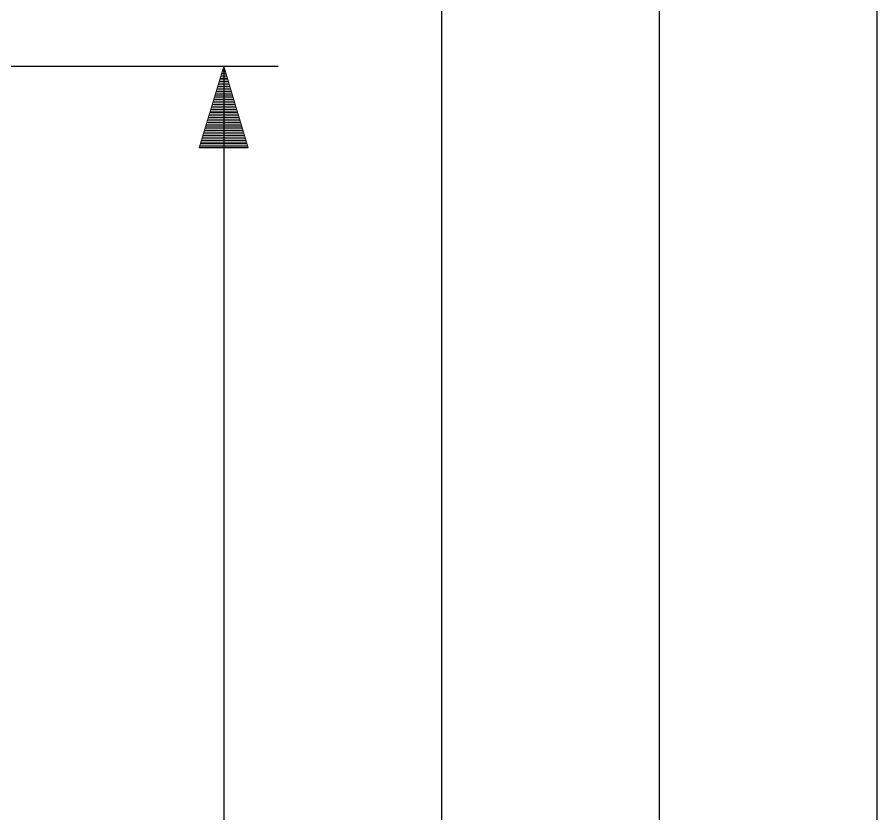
# Model space of a CAD drawing. Header units: millimetres. Extents: x 20 to 410, y 10 to 287.
# Drawn here: x 340.41 to 372, y 195.13 to 224.43 of the extents above; entities that cross this region are included whole.
import ezdxf

# ---------------------------------------------------------------- set-up
doc = ezdxf.new("R2010")
doc.units = ezdxf.units.MM
doc.layers.add('DUENN', color=7, linetype='Continuous', lineweight=25)

msp = doc.modelspace()

# ---------------------------------------------------------------- linework, layer by layer
at = {"layer": 'DUENN', "lineweight": 13}
for p, q in [((347.937, 222.42), (348.063, 222.42)), ((347.955, 222.48), (348.045, 222.48)), ((347.973, 222.54), (348.027, 222.54)), ((347.991, 222.6), (348.009, 222.6)), ((347.847, 222.12), (348.153, 222.12)), ((347.865, 222.18), (348.135, 222.18)), ((347.883, 222.24), (348.117, 222.24)), ((347.901, 222.3), (348.099, 222.3)), ((347.919, 222.36), (348.081, 222.36)), ((347.757, 221.82), (348.243, 221.82)), ((347.775, 221.88), (348.225, 221.88)), ((347.793, 221.94), (348.207, 221.94)), ((347.811, 222), (348.189, 222)), ((347.829, 222.06), (348.171, 222.06)), ((347.667, 221.52), (348.333, 221.52)), ((347.685, 221.58), (348.315, 221.58)), ((347.703, 221.64), (348.297, 221.64)), ((347.721, 221.7), (348.279, 221.7)), ((347.739, 221.76), (348.261, 221.76)), ((347.559, 221.16), (348.441, 221.16)), ((347.577, 221.22), (348.423, 221.22)), ((347.595, 221.28), (348.405, 221.28)), ((347.613, 221.34), (348.387, 221.34)), ((347.631, 221.4), (348.369, 221.4)), ((347.649, 221.46), (348.351, 221.46)), ((347.469, 220.86), (348.531, 220.86)), ((347.487, 220.92), (348.513, 220.92)), ((347.505, 220.98), (348.495, 220.98)), ((347.523, 221.04), (348.477, 221.04)), ((347.541, 221.1), (348.459, 221.1)), ((347.379, 220.56), (348.621, 220.56)), ((347.397, 220.62), (348.603, 220.62)), ((347.415, 220.68), (348.585, 220.68)), ((347.433, 220.74), (348.567, 220.74)), ((347.451, 220.8), (348.549, 220.8)), ((347.289, 220.26), (348.711, 220.26)), ((347.307, 220.32), (348.693, 220.32)), ((347.325, 220.38), (348.675, 220.38)), ((347.343, 220.44), (348.657, 220.44)), ((347.361, 220.5), (348.639, 220.5)), ((347.181, 219.9), (348.819, 219.9)), ((347.199, 219.96), (348.801, 219.96)), ((347.217, 220.02), (348.783, 220.02)), ((347.235, 220.08), (348.765, 220.08)), ((347.253, 220.14), (348.747, 220.14)), ((347.271, 220.2), (348.729, 220.2)), ((347.109, 219.66), (348.891, 219.66)), ((347.127, 219.72), (348.873, 219.72)), ((347.145, 219.78), (348.855, 219.78)), ((347.163, 219.84), (348.837, 219.84))]:
    msp.add_line(p, q, dxfattribs=at)
at = {"layer": 'DUENN', "lineweight": 25}
for points in [[(372, 265), (372, 95)], [(364, 248), (364, 112)], [(356, 242.5), (356, 117.5)], [(335, 222.63), (350, 222.63)], [(348, 222.63), (348, 137.37)]]:
    msp.add_lwpolyline(points, dxfattribs=at)
at = {"layer": 'DUENN', "lineweight": 13}
msp.add_lwpolyline([(348, 222.63), (348.9, 219.63), (347.1, 219.63), (348, 222.63)], close=True, dxfattribs=at)

doc.saveas('drawing.dxf')
